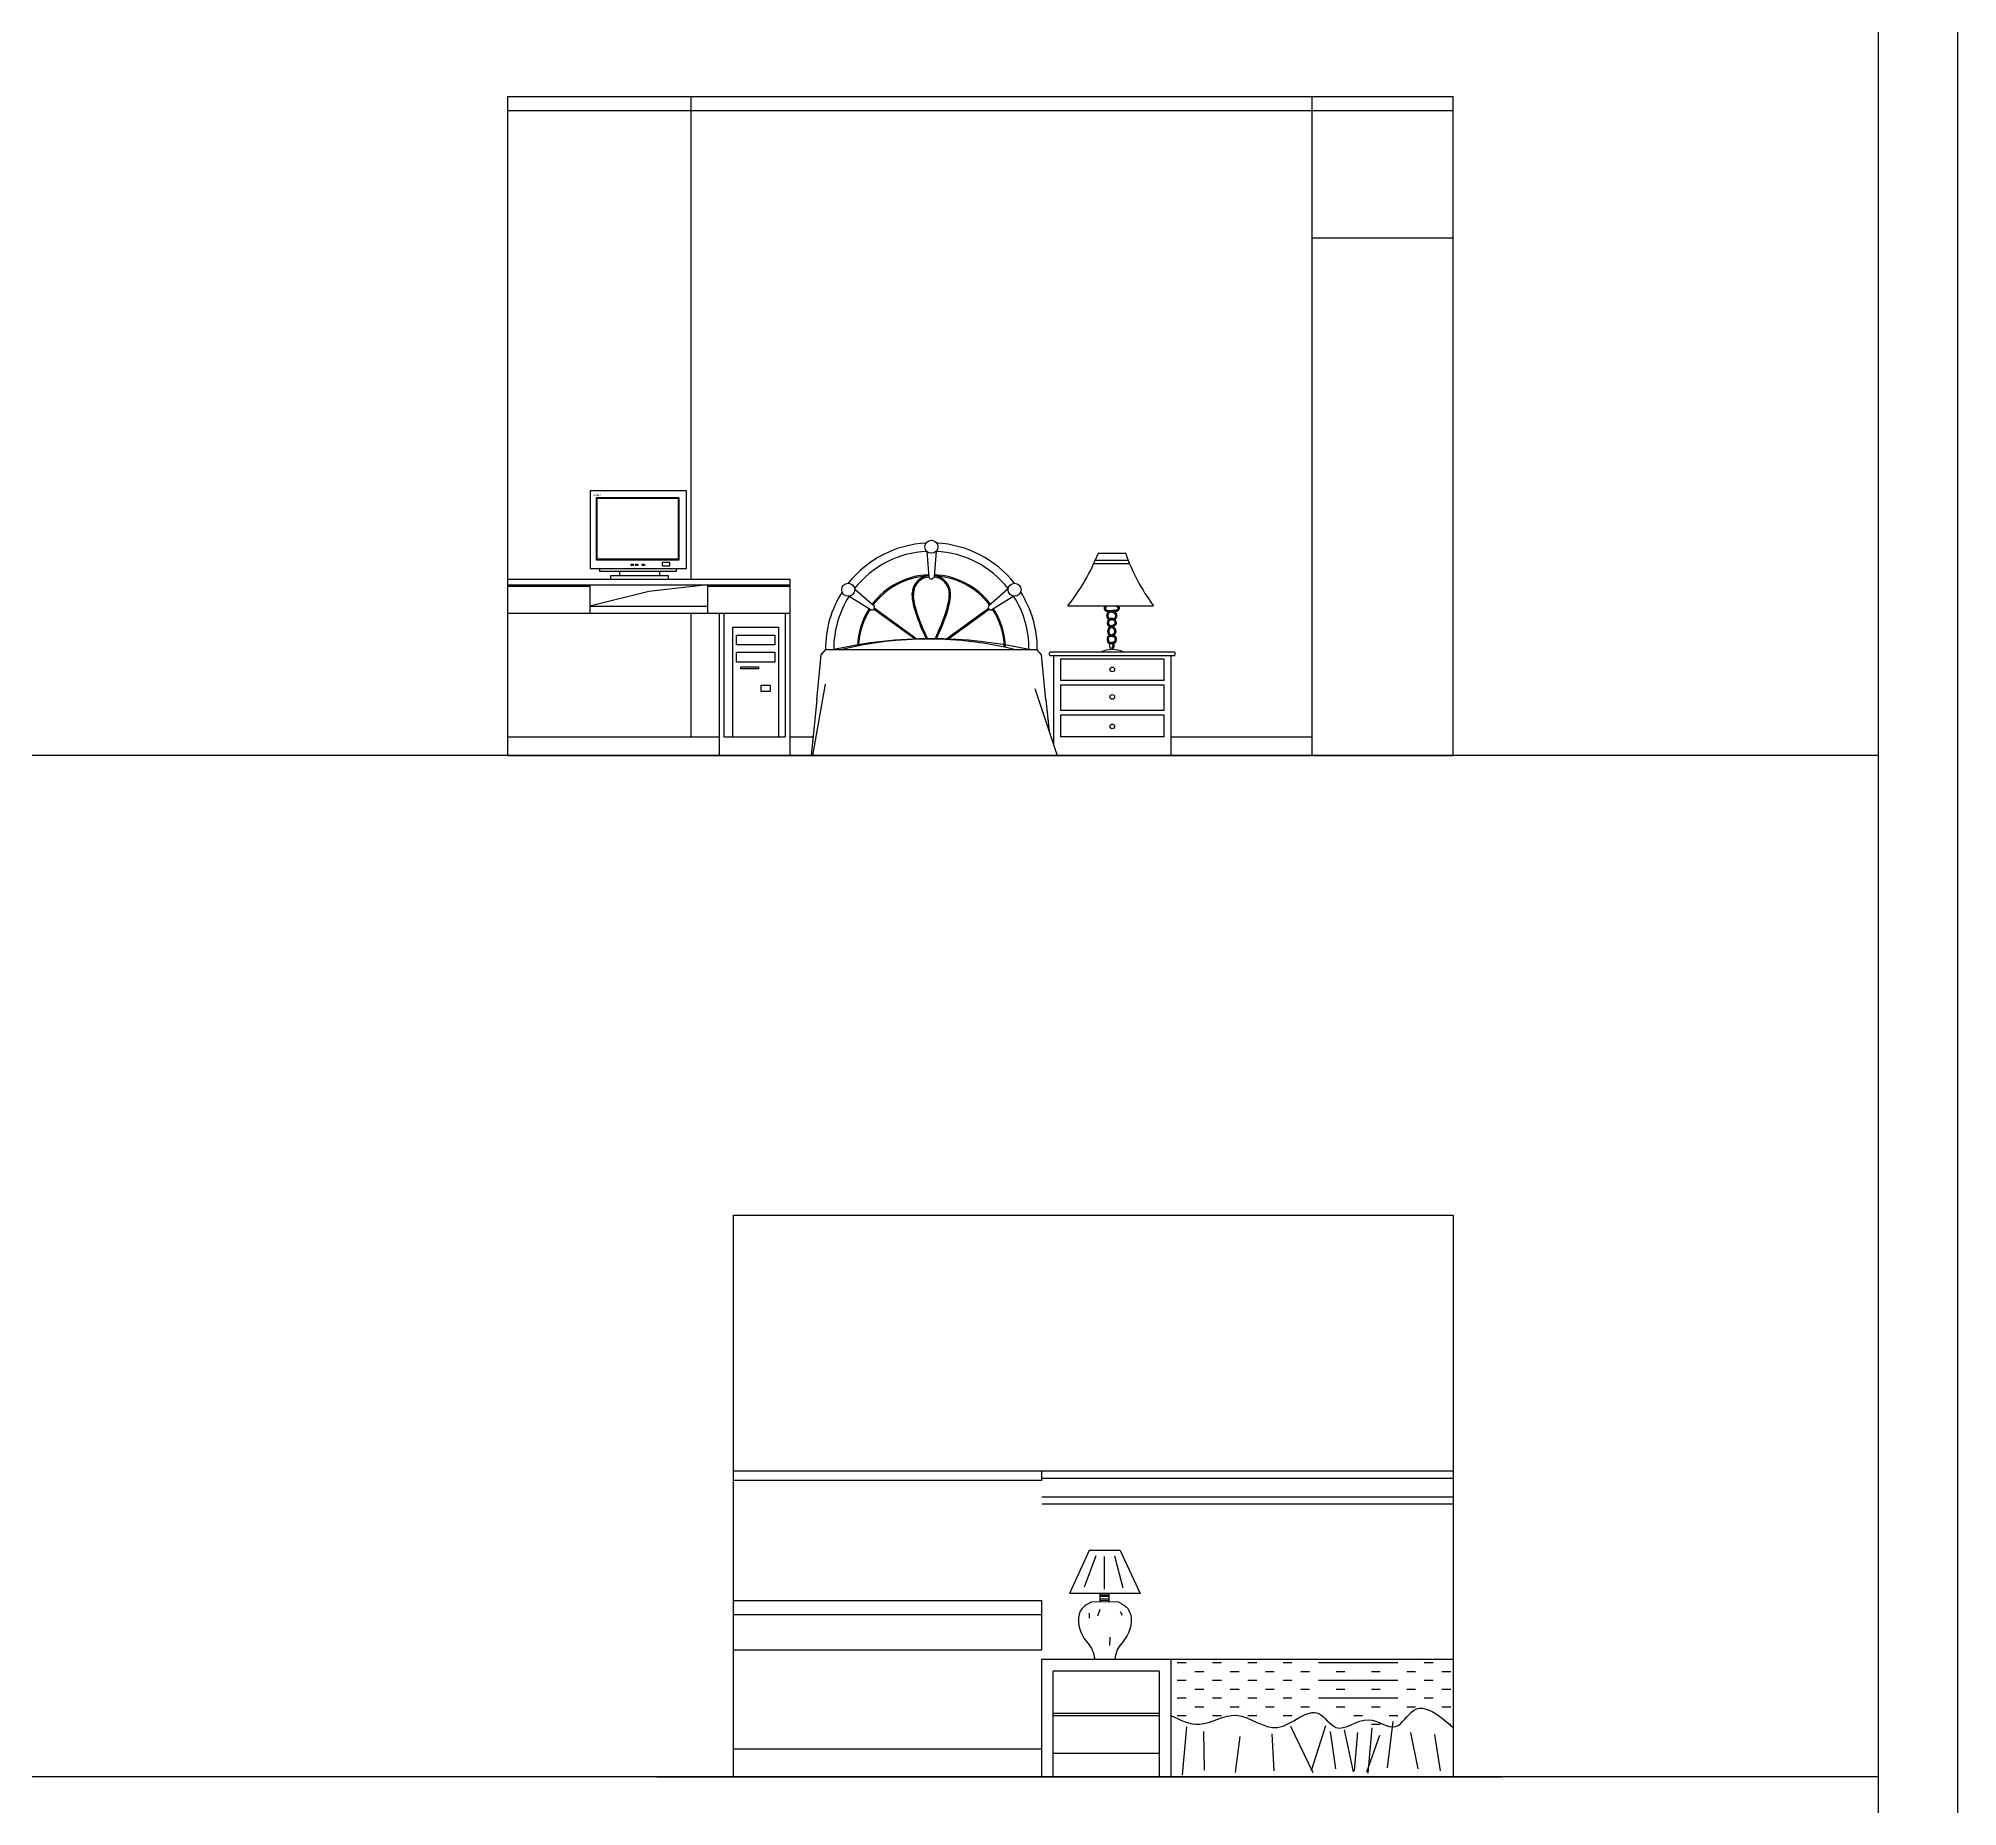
# Model space of a CAD drawing. Header units: inches. Extents: x 8.9 to 51.4, y 11.8 to 36.6.
# Drawn here: x 43.26 to 51.42, y 16.94 to 24.45 of the extents above; entities that cross this region are included whole.
import ezdxf

# ---------------------------------------------------------------- set-up
doc = ezdxf.new("R2010")
doc.units = ezdxf.units.IN
doc.header["$MEASUREMENT"] = 0
for name, color, linetype in [('02', 2, 'Continuous'), ('1', 1, 'Continuous'), ('4', 4, 'Continuous'), ('kadrbm', 4, 'Continuous')]:
    doc.layers.add(name, color=color, linetype=linetype)
doc.styles.get("Standard").update_dxf_attribs({"font": 'arial.ttf'})

# ---------------------------------------------------------------- blocks, each defined once
blk = doc.blocks.new('kadrbm')
at = {"layer": 'kadrbm', "color": 4}
blk.add_lwpolyline([(0, 0), (0, 24.7972), (21, 24.7972), (21, 0), (0, 0)], close=True, dxfattribs=at)
blk.add_lwpolyline([(20.6631, 0.3257), (20.6631, 24.4603), (0.3369, 24.4603), (0.3369, 0.3257), (20.6631, 0.3257)], dxfattribs=at)

msp = doc.modelspace()

# ---------------------------------------------------------------- linework, layer by layer
at = {"layer": '02'}
for p, q in [((49.2744, 24.2061), (45.2544, 24.2061)), ((45.2544, 24.2061), (45.2544, 21.4061)), ((49.2744, 21.4061), (49.2744, 24.2061)), ((47.8988, 22.2212), (47.7461, 22.2212)), ((47.8934, 22.2348), (47.7522, 22.2348)), ((47.8822, 22.2655), (47.7648, 22.2655)), ((47.6364, 22.043), (48, 22.043)), ((47.8255, 22.0155), (47.8088, 22.0155)), ((47.8387, 22.0155), (47.8368, 22.0155)), ((45.2544, 21.4061), (49.2744, 21.4061)), ((47.7558, 18.0054), (47.7061, 17.8719)), ((47.7912, 18.002), (47.7912, 17.8627)), ((47.8341, 18.0054), (47.8695, 17.8686)), ((47.8122, 17.8384), (47.7738, 17.8384)), ((47.8122, 17.832), (47.7738, 17.832)), ((47.8122, 17.8215), (47.7738, 17.8214)), ((47.8122, 17.8151), (47.7738, 17.815)), ((47.7272, 17.7617), (47.7272, 17.7398)), ((47.7718, 17.7769), (47.7617, 17.7483)), ((47.8585, 17.7684), (47.8669, 17.7525)), ((47.8147, 17.6589), (47.8139, 17.6244)), ((48.1013, 17.5513), (48.1388, 17.5513)), ((48.1763, 17.5513), (48.1763, 17.5513)), ((48.2138, 17.5513), (48.2138, 17.5513)), ((48.2513, 17.5513), (48.2888, 17.5513)), ((48.3263, 17.5513), (48.3263, 17.5513)), ((48.3638, 17.5513), (48.3638, 17.5513)), ((48.4013, 17.5513), (48.4388, 17.5513)), ((48.4763, 17.5513), (48.4763, 17.5513)), ((48.5138, 17.5513), (48.5138, 17.5513)), ((48.5513, 17.5513), (48.5888, 17.5513)), ((48.6263, 17.5513), (48.6263, 17.5513)), ((48.6638, 17.5513), (48.6638, 17.5513)), ((48.7013, 17.5513), (49.0388, 17.5513)), ((48.7763, 17.5513), (48.7763, 17.5513)), ((48.8138, 17.5513), (48.8138, 17.5513)), ((48.9263, 17.5513), (48.9263, 17.5513)), ((48.9638, 17.5513), (48.9638, 17.5513)), ((49.0763, 17.5513), (49.0763, 17.5513)), ((49.1138, 17.5513), (49.1138, 17.5513)), ((49.1513, 17.5513), (49.1888, 17.5513)), ((49.2263, 17.5513), (49.2263, 17.5513)), ((49.2638, 17.5513), (49.2638, 17.5513)), ((47.5744, 17.0653), (47.5744, 17.5153)), ((48.0244, 17.5153), (47.5744, 17.5153)), ((48.0244, 17.5153), (48.0244, 17.0653)), ((48.1013, 17.5138), (48.1013, 17.5138)), ((48.1013, 17.4763), (48.1388, 17.4763)), ((48.1388, 17.5138), (48.1388, 17.5138)), ((48.1763, 17.5138), (48.2138, 17.5138)), ((48.1763, 17.4763), (48.1763, 17.4763)), ((48.2138, 17.4763), (48.2138, 17.4763)), ((48.2513, 17.5138), (48.2513, 17.5138)), ((48.2513, 17.4763), (48.2888, 17.4763)), ((48.2888, 17.5138), (48.2888, 17.5138)), ((48.3263, 17.5138), (48.3638, 17.5138)), ((48.3263, 17.4763), (48.3263, 17.4763)), ((48.3638, 17.4763), (48.3638, 17.4763)), ((48.4013, 17.5138), (48.4013, 17.5138)), ((48.4013, 17.4763), (48.4388, 17.4763)), ((48.4388, 17.5138), (48.4388, 17.5138)), ((48.4763, 17.5138), (48.5138, 17.5138)), ((48.4763, 17.4763), (48.4763, 17.4763)), ((48.5138, 17.4763), (48.5138, 17.4763)), ((48.5513, 17.5138), (48.5513, 17.5138)), ((48.5513, 17.4763), (48.5888, 17.4763)), ((48.5888, 17.5138), (48.5888, 17.5138)), ((48.6263, 17.5138), (48.6638, 17.5138)), ((48.6263, 17.4763), (48.6263, 17.4763)), ((48.6638, 17.4763), (48.6638, 17.4763)), ((48.7013, 17.5138), (48.7013, 17.5138)), ((48.7013, 17.4763), (49.0388, 17.4763)), ((48.7388, 17.5138), (48.7388, 17.5138)), ((48.7763, 17.5138), (48.8138, 17.5138)), ((48.7763, 17.4763), (48.7763, 17.4763)), ((48.8138, 17.4763), (48.8138, 17.4763)), ((48.8513, 17.5138), (48.8513, 17.5138)), ((48.8888, 17.5138), (48.8888, 17.5138)), ((48.9263, 17.5138), (48.9638, 17.5138)), ((48.9263, 17.4763), (48.9263, 17.4763)), ((48.9638, 17.4763), (48.9638, 17.4763)), ((49.0013, 17.5138), (49.0013, 17.5138)), ((49.0388, 17.5138), (49.0388, 17.5138)), ((49.0763, 17.5138), (49.1138, 17.5138)), ((49.0763, 17.4763), (49.0763, 17.4763)), ((49.1138, 17.4763), (49.1138, 17.4763)), ((49.1513, 17.5138), (49.1513, 17.5138)), ((49.1513, 17.4763), (49.1888, 17.4763)), ((49.1888, 17.5138), (49.1888, 17.5138)), ((49.2263, 17.5138), (49.2638, 17.5138)), ((49.2263, 17.4763), (49.2263, 17.4763)), ((49.2638, 17.4763), (49.2638, 17.4763)), ((48.1013, 17.4388), (48.1013, 17.4388)), ((48.1013, 17.4013), (48.1388, 17.4013)), ((48.1388, 17.4388), (48.1388, 17.4388)), ((48.1763, 17.4388), (48.2138, 17.4388)), ((48.1763, 17.4013), (48.1763, 17.4013)), ((48.2138, 17.4013), (48.2138, 17.4013)), ((48.2513, 17.4388), (48.2513, 17.4388)), ((48.2513, 17.4013), (48.2888, 17.4013)), ((48.2888, 17.4388), (48.2888, 17.4388)), ((48.3263, 17.4388), (48.3638, 17.4388)), ((48.3263, 17.4013), (48.3263, 17.4013)), ((48.3638, 17.4013), (48.3638, 17.4013)), ((48.4013, 17.4388), (48.4013, 17.4388)), ((48.4013, 17.4013), (48.4388, 17.4013)), ((48.4388, 17.4388), (48.4388, 17.4388)), ((48.4763, 17.4388), (48.5138, 17.4388)), ((48.4763, 17.4013), (48.4763, 17.4013)), ((48.5138, 17.4013), (48.5138, 17.4013)), ((48.5513, 17.4388), (48.5513, 17.4388)), ((48.5513, 17.4013), (48.5888, 17.4013)), ((48.5888, 17.4388), (48.5888, 17.4388)), ((48.6263, 17.4388), (48.6638, 17.4388)), ((48.6263, 17.4013), (48.6263, 17.4013)), ((48.6638, 17.4013), (48.6638, 17.4013)), ((48.7013, 17.4388), (48.7013, 17.4388)), ((48.7013, 17.4013), (49.0388, 17.4013)), ((48.7388, 17.4388), (48.7388, 17.4388)), ((48.7763, 17.4388), (48.8138, 17.4388)), ((48.7763, 17.4013), (48.7763, 17.4013)), ((48.8138, 17.4013), (48.8138, 17.4013)), ((48.8513, 17.4388), (48.8513, 17.4388)), ((48.8888, 17.4388), (48.8888, 17.4388)), ((48.9263, 17.4388), (48.9638, 17.4388)), ((48.9263, 17.4013), (48.9263, 17.4013)), ((48.9638, 17.4013), (48.9638, 17.4013)), ((49.0013, 17.4388), (49.0013, 17.4388)), ((49.0388, 17.4388), (49.0388, 17.4388)), ((49.0763, 17.4388), (49.1138, 17.4388)), ((49.0763, 17.4013), (49.0763, 17.4013)), ((49.1138, 17.4013), (49.1138, 17.4013)), ((49.1513, 17.4388), (49.1513, 17.4388)), ((49.1513, 17.4013), (49.1888, 17.4013)), ((49.1888, 17.4388), (49.1888, 17.4388)), ((49.2263, 17.4388), (49.2638, 17.4388)), ((49.2263, 17.4013), (49.2263, 17.4013)), ((49.2638, 17.4013), (49.2638, 17.4013)), ((48.0244, 17.3353), (47.5744, 17.3353)), ((48.0244, 17.3253), (47.5744, 17.3253)), ((48.1013, 17.3638), (48.1013, 17.3638)), ((48.1013, 17.3263), (48.1388, 17.3263)), ((48.1388, 17.3638), (48.1388, 17.3638)), ((48.1763, 17.3638), (48.2138, 17.3638)), ((48.1763, 17.3263), (48.1763, 17.3263)), ((48.2138, 17.3263), (48.2138, 17.3263)), ((48.2513, 17.3638), (48.2513, 17.3638)), ((48.2513, 17.3263), (48.2888, 17.3263)), ((48.2888, 17.3638), (48.2888, 17.3638)), ((48.3263, 17.3638), (48.3638, 17.3638)), ((48.3263, 17.3263), (48.3263, 17.3263)), ((48.3638, 17.3263), (48.3638, 17.3263)), ((48.4013, 17.3638), (48.4013, 17.3638)), ((48.4013, 17.3263), (48.4388, 17.3263)), ((48.4388, 17.3638), (48.4388, 17.3638)), ((48.4763, 17.3638), (48.5138, 17.3638)), ((48.4763, 17.3263), (48.4763, 17.3263)), ((48.5138, 17.3263), (48.5138, 17.3263)), ((48.5513, 17.3638), (48.5513, 17.3638)), ((48.5513, 17.3263), (48.5888, 17.3263)), ((48.5888, 17.3638), (48.5888, 17.3638)), ((48.6263, 17.3638), (48.6638, 17.3638)), ((48.6263, 17.3263), (48.6263, 17.3263)), ((48.6638, 17.3263), (48.6638, 17.3263)), ((48.7013, 17.3638), (48.7013, 17.3638)), ((48.7388, 17.3638), (48.7388, 17.3638)), ((48.7763, 17.3638), (48.8138, 17.3638)), ((48.7763, 17.3263), (48.7763, 17.3263)), ((48.8138, 17.3263), (48.8138, 17.3263)), ((48.8513, 17.3638), (48.8513, 17.3638)), ((48.8513, 17.3263), (48.8888, 17.3263)), ((48.8888, 17.3638), (48.8888, 17.3638)), ((48.9263, 17.3638), (48.9638, 17.3638)), ((48.9263, 17.3263), (48.9263, 17.3263)), ((48.9638, 17.3263), (48.9638, 17.3263)), ((49.0175, 17.3006), (48.9932, 17.1038)), ((49.0013, 17.3638), (49.0013, 17.3638)), ((49.0013, 17.3263), (49.0388, 17.3263)), ((49.0388, 17.3638), (49.0388, 17.3638)), ((49.0763, 17.3638), (49.1138, 17.3638)), ((49.1513, 17.3638), (49.1513, 17.3638)), ((49.1888, 17.3638), (49.1888, 17.3638)), ((49.2263, 17.3638), (49.2638, 17.3638)), ((49.2263, 17.3263), (49.2263, 17.3263)), ((49.2638, 17.3263), (49.2638, 17.3263)), ((48.1401, 17.2783), (48.1218, 17.0734)), ((48.2132, 17.258), (48.2152, 17.0937)), ((48.3675, 17.2377), (48.3472, 17.0835)), ((48.5035, 17.2479), (48.5116, 17.0917)), ((48.5827, 17.2803), (48.6781, 17.0835)), ((48.7309, 17.2824), (48.6699, 17.0917)), ((48.7516, 17.258), (48.7739, 17.0998)), ((48.81, 17.2661), (48.8486, 17.0876)), ((48.8673, 17.254), (48.8531, 17.0917)), ((48.9602, 17.2418), (48.9054, 17.0856)), ((48.9277, 17.2737), (48.9114, 17.081)), ((48.9263, 17.2888), (48.9638, 17.2888)), ((49.0926, 17.254), (49.1231, 17.0998)), ((49.1941, 17.2458), (49.2185, 17.0917)), ((49.2562, 17.2888), (49.2638, 17.2888)), ((45.8899, 17.0653), (49.4806, 17.0653))]:
    msp.add_line(p, q, dxfattribs=at)
for points in [[(45.983, 22.2372), (45.6333, 22.2372), (45.6333, 22.503), (45.983, 22.503)], [(45.98, 22.2402), (45.6363, 22.2402), (45.6363, 22.5), (45.98, 22.5)]]:
    msp.add_lwpolyline(points, close=True, dxfattribs=at)
for centre, radius, start, end in [((46.9873, 22.5672), 0.8339, 321.05692, 338.79419), ((48.6391, 22.5239), 0.7998, 198.84715, 216.95928), ((47.8248, 21.7397), 0.1167, 65.70729, 114.29271)]:
    msp.add_arc(centre, radius, start, end, dxfattribs=at)
for points, knots in [([(47.7967, 22.043), (47.794, 22.041), (47.7895, 22.0351), (47.7932, 22.0162), (47.818, 22.0196), (47.8442, 22.0092), (47.8342, 21.9841), (47.821, 21.9914), (47.8095, 21.9858), (47.8031, 21.9748), (47.8032, 21.9586), (47.818, 21.9542), (47.8313, 21.9475), (47.8383, 21.9314), (47.8287, 21.9193), (47.8227, 21.9181), (47.8224, 21.918)], [114.621033, 114.621033, 114.621033, 114.621033, 124.12004, 135.44211, 162.810921, 185.967208, 203.984139, 211.098678, 225.556746, 236.765717, 249.050556, 267.657282, 275.909022, 294.238731, 311.372704, 312.363402, 312.363402, 312.363402, 312.363402]), ([(47.8057, 22.0416), (47.8056, 22.0416), (47.8056, 22.0416), (47.8049, 22.0414), (47.8043, 22.0412), (47.8033, 22.0409), (47.803, 22.0408), (47.8024, 22.0406), (47.8021, 22.0404), (47.8012, 22.04), (47.8007, 22.0397), (47.7993, 22.0387), (47.7985, 22.0381), (47.7973, 22.0367), (47.7968, 22.0359), (47.7963, 22.0349), (47.7962, 22.0346), (47.796, 22.034), (47.796, 22.0338), (47.7959, 22.0333), (47.7958, 22.033), (47.7957, 22.0322), (47.7958, 22.0316), (47.7959, 22.0304), (47.796, 22.0298), (47.7963, 22.0287), (47.7965, 22.0282), (47.7968, 22.0274), (47.7969, 22.0271), (47.7972, 22.0267), (47.7974, 22.0264), (47.7977, 22.026), (47.7979, 22.0259), (47.7984, 22.0254), (47.7988, 22.0251), (47.7997, 22.0246), (47.8002, 22.0243), (47.8015, 22.0239), (47.8022, 22.0237), (47.8037, 22.0234), (47.8045, 22.0232), (47.807, 22.0229), (47.8088, 22.0228), (47.8126, 22.0225), (47.8146, 22.0223), (47.8178, 22.022), (47.8188, 22.0219), (47.8222, 22.0214), (47.8244, 22.021), (47.8288, 22.0197), (47.8309, 22.019), (47.8344, 22.0172), (47.8357, 22.0164), (47.8382, 22.0144), (47.8394, 22.0132), (47.8412, 22.0108), (47.8418, 22.0096), (47.8428, 22.0073), (47.8431, 22.0063), (47.8434, 22.0045), (47.8435, 22.0038), (47.8436, 22.0024), (47.8436, 22.0017), (47.8436, 21.9995), (47.8434, 21.9979), (47.8427, 21.9948), (47.8422, 21.9933), (47.8411, 21.9907), (47.8405, 21.9895), (47.8392, 21.9875), (47.8385, 21.9867), (47.837, 21.9852), (47.8363, 21.9847), (47.8346, 21.9836), (47.8337, 21.9832), (47.8323, 21.9828), (47.8318, 21.9827), (47.8311, 21.9826), (47.8308, 21.9826), (47.8302, 21.9826), (47.83, 21.9826), (47.8292, 21.9826), (47.8287, 21.9826), (47.8273, 21.9829), (47.8266, 21.9831), (47.8252, 21.9835), (47.8246, 21.9837), (47.8236, 21.984), (47.8231, 21.9842), (47.8226, 21.9843), (47.8225, 21.9843), (47.8222, 21.9844), (47.8221, 21.9844), (47.8217, 21.9844), (47.8215, 21.9844), (47.8209, 21.9844), (47.8205, 21.9844), (47.8193, 21.9842), (47.8185, 21.984), (47.8169, 21.9833), (47.8161, 21.9829), (47.8146, 21.9818), (47.8139, 21.9812), (47.8125, 21.9799), (47.8119, 21.9793), (47.8106, 21.9774), (47.81, 21.9763), (47.8093, 21.9743), (47.8091, 21.9736), (47.8087, 21.9721), (47.8086, 21.9714), (47.8084, 21.9697), (47.8084, 21.9687), (47.8086, 21.967), (47.8088, 21.9662), (47.8091, 21.9653), (47.8092, 21.9651), (47.8094, 21.9647), (47.8094, 21.9646), (47.8096, 21.9644), (47.8097, 21.9642), (47.81, 21.9638), (47.8102, 21.9636), (47.8109, 21.9629), (47.8115, 21.9625), (47.8128, 21.9616), (47.8136, 21.9611), (47.8152, 21.9603), (47.8162, 21.9599), (47.8184, 21.9589), (47.8198, 21.9584), (47.8227, 21.9572), (47.8241, 21.9566), (47.827, 21.9552), (47.8284, 21.9544), (47.8304, 21.9529), (47.8309, 21.9525), (47.8319, 21.9517), (47.8324, 21.9512), (47.8337, 21.9498), (47.8346, 21.9487), (47.8366, 21.9458), (47.8376, 21.9437), (47.8391, 21.9394), (47.8396, 21.9371), (47.8397, 21.9336), (47.8396, 21.9324), (47.8394, 21.9305), (47.8393, 21.9298), (47.839, 21.9285), (47.8388, 21.9278), (47.8381, 21.9258), (47.8375, 21.9245), (47.8359, 21.9216), (47.8348, 21.9201), (47.833, 21.9182), (47.8326, 21.9178), (47.8321, 21.9174)], [106.203848, 106.203848, 106.203848, 106.203848, 106.309256, 106.309256, 108.837155, 108.837155, 110.114808, 110.114808, 111.39246, 111.39246, 113.947764, 113.947764, 117.924196, 117.924196, 121.900628, 121.900628, 123.560073, 123.560073, 124.805541, 124.805541, 126.051008, 126.051008, 128.541944, 128.541944, 131.032879, 131.032879, 133.545529, 133.545529, 135.024013, 135.024013, 136.681273, 136.681273, 138.338533, 138.338533, 141.222082, 141.222082, 144.105631, 144.105631, 146.989181, 146.989181, 149.87273, 149.87273, 154.962378, 154.962378, 160.052026, 160.052026, 162.656157, 162.656157, 167.864421, 167.864421, 173.072684, 173.072684, 176.663539, 176.663539, 180.254394, 180.254394, 183.17065, 183.17065, 185.370032, 185.370032, 186.75678, 186.75678, 188.143528, 188.143528, 191.28169, 191.28169, 194.419851, 194.419851, 197.058611, 197.058611, 199.221261, 199.221261, 200.991937, 200.991937, 202.762613, 202.762613, 203.540829, 203.540829, 204.003289, 204.003289, 204.46575, 204.46575, 205.390671, 205.390671, 207.119714, 207.119714, 208.848757, 208.848757, 210.5778, 210.5778, 211.090501, 211.090501, 212.115902, 212.115902, 213.141304, 213.141304, 215.192108, 215.192108, 218.693253, 218.693253, 222.194399, 222.194399, 225.695545, 225.695545, 229.19669, 229.19669, 234.560184, 234.560184, 237.335007, 237.335007, 240.109831, 240.109831, 243.733724, 243.733724, 247.357617, 247.357617, 248.719926, 248.719926, 249.671664, 249.671664, 250.623402, 250.623402, 252.526878, 252.526878, 255.664742, 255.664742, 258.802606, 258.802606, 261.94047, 261.94047, 266.130687, 266.130687, 270.320903, 270.320903, 274.511119, 274.511119, 276.064104, 276.064104, 277.617089, 277.617089, 280.723059, 280.723059, 285.922804, 285.922804, 291.122548, 291.122548, 293.669866, 293.669866, 295.183731, 295.183731, 296.697597, 296.697597, 299.725328, 299.725328, 303.929283, 303.929283, 305.254655, 305.254655, 305.254655, 305.254655]), ([(47.8417, 22.0409), (47.8418, 22.0408), (47.8419, 22.0408), (47.8424, 22.0406), (47.8427, 22.0404), (47.8435, 22.04), (47.8441, 22.0397), (47.8455, 22.0387), (47.8462, 22.0381), (47.8475, 22.0367), (47.848, 22.0359), (47.8485, 22.0349), (47.8486, 22.0346), (47.8488, 22.034), (47.8488, 22.0338), (47.8489, 22.0333), (47.849, 22.033), (47.849, 22.0322), (47.849, 22.0316), (47.8489, 22.0304), (47.8488, 22.0298), (47.8485, 22.0287), (47.8483, 22.0282), (47.848, 22.0274), (47.8478, 22.0271), (47.8475, 22.0267), (47.8474, 22.0264), (47.8471, 22.026), (47.8469, 22.0259), (47.8463, 22.0254), (47.846, 22.0251), (47.8451, 22.0246), (47.8445, 22.0243), (47.8433, 22.0239), (47.8426, 22.0237), (47.8411, 22.0234), (47.8403, 22.0232), (47.8378, 22.0229), (47.836, 22.0228), (47.8322, 22.0225), (47.8302, 22.0223), (47.827, 22.022), (47.8259, 22.0219), (47.824, 22.0216), (47.8232, 22.0215), (47.8224, 22.0213)], [109.595734, 109.595734, 109.595734, 109.595734, 110.114808, 110.114808, 111.39246, 111.39246, 113.947765, 113.947765, 117.924196, 117.924196, 121.900628, 121.900628, 123.560075, 123.560075, 124.805542, 124.805542, 126.05101, 126.05101, 128.541946, 128.541946, 131.032881, 131.032881, 133.545527, 133.545527, 135.024012, 135.024012, 136.681272, 136.681272, 138.338532, 138.338532, 141.222081, 141.222081, 144.10563, 144.10563, 146.989179, 146.989179, 149.872728, 149.872728, 154.962376, 154.962376, 160.052023, 160.052023, 162.656156, 162.656156, 164.564552, 164.564552, 164.564552, 164.564552]), ([(47.8481, 22.043), (47.8507, 22.041), (47.8553, 22.0351), (47.8521, 22.019), (47.8413, 22.0181), (47.8336, 22.0176)], [120.742501, 120.742501, 120.742501, 120.742501, 130.241288, 141.563358, 161.821253, 161.821253, 161.821253, 161.821253]), ([(47.8087, 22.016), (47.8084, 22.0158), (47.8081, 22.0156), (47.8066, 22.0144), (47.8054, 22.0132), (47.8036, 22.0108), (47.8029, 22.0096), (47.802, 22.0073), (47.8017, 22.0063), (47.8014, 22.0045), (47.8013, 22.0038), (47.8012, 22.0024), (47.8011, 22.0017), (47.8012, 21.9995), (47.8014, 21.9979), (47.8021, 21.9948), (47.8025, 21.9933), (47.8037, 21.9907), (47.8043, 21.9895), (47.8056, 21.9875), (47.8063, 21.9867), (47.8078, 21.9852), (47.8085, 21.9847), (47.8101, 21.9836), (47.8111, 21.9832), (47.8125, 21.9828), (47.813, 21.9827), (47.8137, 21.9826), (47.814, 21.9826), (47.8145, 21.9826), (47.8148, 21.9826), (47.8156, 21.9826), (47.8161, 21.9826), (47.8174, 21.9829), (47.8182, 21.9831), (47.8195, 21.9835), (47.8201, 21.9837), (47.8212, 21.984), (47.8217, 21.9842), (47.8221, 21.9843), (47.8222, 21.9843), (47.8225, 21.9844), (47.8227, 21.9844), (47.8231, 21.9844), (47.8233, 21.9844), (47.8239, 21.9844), (47.8243, 21.9844), (47.8255, 21.9842), (47.8263, 21.984), (47.8278, 21.9833), (47.8286, 21.9829), (47.8302, 21.9818), (47.8309, 21.9812), (47.8322, 21.9799), (47.8328, 21.9793), (47.8341, 21.9774), (47.8348, 21.9763), (47.8355, 21.9743), (47.8357, 21.9736), (47.8361, 21.9721), (47.8362, 21.9714), (47.8364, 21.9697), (47.8364, 21.9687), (47.8362, 21.967), (47.836, 21.9662), (47.8357, 21.9653), (47.8356, 21.9651), (47.8354, 21.9647), (47.8353, 21.9646), (47.8352, 21.9644), (47.8351, 21.9642), (47.8348, 21.9638), (47.8346, 21.9636), (47.8339, 21.9629), (47.8333, 21.9625), (47.832, 21.9616), (47.8312, 21.9611), (47.8295, 21.9603), (47.8286, 21.9599), (47.8263, 21.9589), (47.825, 21.9584), (47.8232, 21.9577), (47.8228, 21.9575), (47.8224, 21.9573)], [175.822221, 175.822221, 175.822221, 175.822221, 176.66354, 176.66354, 180.254395, 180.254395, 183.17065, 183.17065, 185.37003, 185.37003, 186.756777, 186.756777, 188.143524, 188.143524, 191.281685, 191.281685, 194.419846, 194.419846, 197.058607, 197.058607, 199.221257, 199.221257, 200.991934, 200.991934, 202.762611, 202.762611, 203.540826, 203.540826, 204.003283, 204.003283, 204.46574, 204.46574, 205.390653, 205.390653, 207.119692, 207.119692, 208.84873, 208.84873, 210.577769, 210.577769, 211.090488, 211.090488, 212.115926, 212.115926, 213.141364, 213.141364, 215.192241, 215.192241, 218.693412, 218.693412, 222.194582, 222.194582, 225.695753, 225.695753, 229.196924, 229.196924, 234.560419, 234.560419, 237.335343, 237.335343, 240.110267, 240.110267, 243.734087, 243.734087, 247.357908, 247.357908, 248.720479, 248.720479, 249.672178, 249.672178, 250.623878, 250.623878, 252.527277, 252.527277, 255.665235, 255.665235, 258.803192, 258.803192, 261.94115, 261.94115, 266.13093, 266.13093, 267.262592, 267.262592, 267.262592, 267.262592]), ([(47.8165, 21.9544), (47.8159, 21.954), (47.8154, 21.9537), (47.8144, 21.9529), (47.8139, 21.9525), (47.8129, 21.9517), (47.8124, 21.9512), (47.811, 21.9498), (47.8102, 21.9487), (47.8082, 21.9458), (47.8071, 21.9437), (47.8057, 21.9394), (47.8052, 21.9371), (47.8051, 21.9336), (47.8051, 21.9324), (47.8054, 21.9305), (47.8055, 21.9299), (47.8058, 21.9285), (47.806, 21.9278), (47.8067, 21.9258), (47.8072, 21.9245), (47.8089, 21.9216), (47.81, 21.9201), (47.8127, 21.9173), (47.8142, 21.916), (47.8165, 21.9147), (47.8172, 21.9144), (47.8185, 21.9138), (47.8193, 21.9136), (47.8204, 21.9133), (47.8207, 21.9132), (47.8214, 21.9131), (47.8218, 21.913), (47.8228, 21.9129), (47.8234, 21.9129), (47.8251, 21.9128), (47.8261, 21.9128), (47.8279, 21.9128), (47.8287, 21.9128), (47.8301, 21.9127), (47.8306, 21.9126), (47.8313, 21.9125), (47.8315, 21.9124), (47.8317, 21.9123), (47.8318, 21.9123), (47.832, 21.9122), (47.8321, 21.9121), (47.8325, 21.9119), (47.8327, 21.9117), (47.8335, 21.9111), (47.834, 21.9105), (47.8349, 21.9092), (47.8353, 21.9084), (47.836, 21.907), (47.8362, 21.9062), (47.8366, 21.9046), (47.8367, 21.9038), (47.8368, 21.902), (47.8368, 21.9011), (47.8367, 21.8996), (47.8366, 21.899), (47.8365, 21.8978), (47.8364, 21.8972), (47.8362, 21.8959), (47.8361, 21.8953), (47.8357, 21.8937), (47.8355, 21.8927), (47.8349, 21.891), (47.8346, 21.8903), (47.834, 21.8894), (47.8338, 21.8891), (47.8334, 21.8888), (47.8333, 21.8886), (47.8331, 21.8885), (47.8331, 21.8885), (47.8329, 21.8884), (47.8328, 21.8883), (47.8325, 21.8882), (47.8322, 21.888), (47.8314, 21.8878), (47.8309, 21.8877), (47.8298, 21.8875), (47.8292, 21.8875), (47.8278, 21.8873), (47.8271, 21.8872), (47.8255, 21.8871), (47.8247, 21.887), (47.8234, 21.8868), (47.8229, 21.8867), (47.8224, 21.8866)], [273.018356, 273.018356, 273.018356, 273.018356, 274.510489, 274.510489, 276.063181, 276.063181, 277.615873, 277.615873, 280.721257, 280.721257, 285.921053, 285.921053, 291.120849, 291.120849, 293.667498, 293.667498, 295.181592, 295.181592, 296.695687, 296.695687, 299.723875, 299.723875, 303.927971, 303.927971, 308.132068, 308.132068, 309.640977, 309.640977, 311.237915, 311.237915, 311.987526, 311.987526, 312.737138, 312.737138, 314.236361, 314.236361, 316.851827, 316.851827, 319.467293, 319.467293, 322.082759, 322.082759, 323.287723, 323.287723, 324.154038, 324.154038, 325.020352, 325.020352, 326.752981, 326.752981, 330.113971, 330.113971, 333.474961, 333.474961, 336.835951, 336.835951, 340.19694, 340.19694, 343.55793, 343.55793, 345.364232, 345.364232, 347.337463, 347.337463, 349.310694, 349.310694, 352.608363, 352.608363, 355.906032, 355.906032, 358.103707, 358.103707, 359.463684, 359.463684, 360.29394, 360.29394, 361.124196, 361.124196, 363.114013, 363.114013, 365.103831, 365.103831, 367.093648, 367.093648, 369.083465, 369.083465, 371.073282, 371.073282, 372.234378, 372.234378, 372.234378, 372.234378]), ([(47.8193, 22.0155), (47.8127, 22.0136), (47.8017, 22.0064), (47.8106, 21.9841), (47.8238, 21.9914), (47.8353, 21.9858), (47.8417, 21.9748), (47.8416, 21.9603), (47.833, 21.9563), (47.8283, 21.9544)], [174.175905, 174.175905, 174.175905, 174.175905, 192.088456, 210.105387, 217.219926, 231.677994, 242.886965, 255.171804, 269.338797, 269.338797, 269.338797, 269.338797]), ([(47.8224, 21.9519), (47.8204, 21.9509), (47.8132, 21.9469), (47.8065, 21.9314), (47.8191, 21.9155), (47.8335, 21.9194), (47.8419, 21.909), (47.8421, 21.8971), (47.8387, 21.8841), (47.832, 21.8828), (47.8298, 21.8825)], [275.432758, 275.432758, 275.432758, 275.432758, 282.03027, 300.359979, 317.493952, 329.894392, 339.235888, 352.440217, 366.330787, 372.56457, 372.56457, 372.56457, 372.56457]), ([(47.8127, 21.9174), (47.8121, 21.9173), (47.8087, 21.9162), (47.8029, 21.909), (47.8027, 21.8971), (47.8061, 21.884), (47.8165, 21.8821), (47.828, 21.8819), (47.8266, 21.8698), (47.824, 21.8639), (47.8224, 21.8618)], [322.011843, 322.011843, 322.011843, 322.011843, 323.773144, 333.11464, 346.318969, 360.209539, 366.781568, 377.338024, 387.713462, 395.592473, 395.592473, 395.592473, 395.592473]), ([(47.8224, 21.913), (47.8218, 21.9129), (47.8213, 21.9128), (47.8197, 21.9128), (47.8187, 21.9128), (47.8169, 21.9128), (47.8161, 21.9128), (47.8147, 21.9127), (47.8141, 21.9126), (47.8135, 21.9125), (47.8133, 21.9124), (47.8131, 21.9123), (47.813, 21.9123), (47.8128, 21.9122), (47.8127, 21.9121), (47.8123, 21.9119), (47.8121, 21.9118), (47.8114, 21.9111), (47.8108, 21.9106), (47.8099, 21.9093), (47.8095, 21.9085), (47.8088, 21.907), (47.8086, 21.9063), (47.8082, 21.9047), (47.8081, 21.9039), (47.808, 21.9022), (47.808, 21.9012), (47.8081, 21.8997), (47.8082, 21.8991), (47.8083, 21.8979), (47.8084, 21.8972), (47.8086, 21.8959), (47.8087, 21.8953), (47.809, 21.8936), (47.8093, 21.8927), (47.8099, 21.891), (47.8102, 21.8903), (47.8108, 21.8894), (47.811, 21.8891), (47.8113, 21.8888), (47.8115, 21.8887), (47.8116, 21.8885), (47.8117, 21.8885), (47.8118, 21.8884), (47.8119, 21.8883), (47.8122, 21.8882), (47.8125, 21.8881), (47.8133, 21.8878), (47.8138, 21.8877), (47.8148, 21.8875), (47.8155, 21.8875), (47.8168, 21.8873), (47.8175, 21.8873), (47.8191, 21.8871), (47.8199, 21.887), (47.8215, 21.8868), (47.8224, 21.8867), (47.8241, 21.8862), (47.8251, 21.8859), (47.8266, 21.8852), (47.8272, 21.8849), (47.8282, 21.8841), (47.8285, 21.8838), (47.8292, 21.8831), (47.8296, 21.8828), (47.8301, 21.882), (47.8303, 21.8816), (47.8309, 21.8805), (47.8312, 21.8797), (47.8316, 21.8783), (47.8317, 21.8776), (47.8319, 21.8761), (47.8319, 21.8755), (47.8318, 21.8734), (47.8317, 21.8721), (47.8313, 21.8701), (47.8311, 21.8694), (47.8308, 21.868), (47.8306, 21.8674), (47.8302, 21.8661), (47.83, 21.8655), (47.8292, 21.8636), (47.8287, 21.8624), (47.8275, 21.8603), (47.8268, 21.8593), (47.826, 21.8583)], [312.96731, 312.96731, 312.96731, 312.96731, 314.244048, 314.244048, 316.859404, 316.859404, 319.47476, 319.47476, 322.090115, 322.090115, 323.299435, 323.299435, 324.142567, 324.142567, 324.9857, 324.9857, 326.671964, 326.671964, 330.016991, 330.016991, 333.362018, 333.362018, 336.707046, 336.707046, 340.052073, 340.052073, 343.3971, 343.3971, 345.302768, 345.302768, 347.338494, 347.338494, 349.37422, 349.37422, 352.659805, 352.659805, 355.945391, 355.945391, 358.137644, 358.137644, 359.430974, 359.430974, 360.240761, 360.240761, 361.050549, 361.050549, 363.024365, 363.024365, 364.998182, 364.998182, 366.971998, 366.971998, 368.945815, 368.945815, 370.919631, 370.919631, 372.893448, 372.893448, 374.867264, 374.867264, 376.139596, 376.139596, 376.954778, 376.954778, 377.716982, 377.716982, 378.479186, 378.479186, 379.895926, 379.895926, 381.312665, 381.312665, 382.729404, 382.729404, 385.528548, 385.528548, 387.162428, 387.162428, 388.690273, 388.690273, 390.218117, 390.218117, 393.273806, 393.273806, 395.989199, 395.989199, 395.989199, 395.989199]), ([(47.815, 21.8825), (47.815, 21.8825), (47.815, 21.8825), (47.8148, 21.8822), (47.8146, 21.8818), (47.814, 21.8808), (47.8137, 21.8801), (47.8133, 21.8786), (47.8131, 21.8779), (47.8129, 21.8766), (47.8129, 21.8759), (47.8129, 21.8739), (47.813, 21.8726), (47.8134, 21.8704), (47.8136, 21.8694), (47.814, 21.868), (47.8142, 21.8675), (47.8145, 21.8664), (47.8147, 21.8659), (47.8153, 21.8643), (47.8157, 21.8633), (47.8169, 21.8609), (47.8178, 21.8595), (47.8193, 21.8576), (47.8199, 21.857), (47.8205, 21.8564)], [377.650713, 377.650713, 377.650713, 377.650713, 377.671372, 377.671372, 378.287433, 378.287433, 379.6663, 379.6663, 381.045166, 381.045166, 382.424032, 382.424032, 385.138632, 385.138632, 387.289308, 387.289308, 388.563891, 388.563891, 389.838473, 389.838473, 392.387639, 392.387639, 396.076631, 396.076631, 397.979992, 397.979992, 397.979992, 397.979992])]:
    msp.add_open_spline(points, degree=3, knots=knots, dxfattribs=at)
msp.add_spline([(48.0744, 17.3262), (48.1951, 17.2891), (48.3529, 17.3271), (48.5278, 17.2758), (48.7027, 17.3347), (48.7758, 17.2758), (48.9138, 17.3082), (49.0296, 17.2796), (49.1058, 17.348), (49.2746, 17.2756)], degree=3, dxfattribs=at)
at = {"layer": '1'}
for p, q in [((49.2744, 24.1461), (45.2544, 24.1461)), ((46.0344, 24.2061), (46.0344, 22.1561)), ((48.6744, 21.4061), (48.6744, 24.2061)), ((48.6744, 23.6061), (49.2744, 23.6061)), ((47.0365, 22.2741), (47.0452, 22.1644)), ((47.076, 22.2741), (47.0673, 22.1644)), ((45.2544, 22.1561), (46.4544, 22.1561)), ((45.2544, 22.1311), (46.4544, 22.1311)), ((45.2544, 22.1261), (45.6044, 22.1261)), ((45.6044, 22.1311), (45.6044, 22.0111)), ((46.1044, 22.1311), (45.8547, 22.1031)), ((46.1044, 22.1311), (46.1044, 22.0111)), ((46.1044, 22.1261), (46.4544, 22.1261)), ((46.4544, 22.1561), (46.4544, 21.4061)), ((46.7296, 22.1151), (46.8128, 22.0431)), ((47.3829, 22.1151), (47.2997, 22.0431)), ((45.8547, 22.1031), (45.6044, 22.0411)), ((45.6044, 22.0411), (46.1044, 22.0411)), ((46.7062, 22.0833), (46.7997, 22.0253)), ((46.9867, 21.9003), (46.8103, 22.0279)), ((46.9948, 21.9006), (46.8133, 22.0319)), ((47.1164, 21.8997), (47.2991, 22.0319)), ((47.1244, 21.8993), (47.3021, 22.0279)), ((47.4063, 22.0833), (47.3128, 22.0253)), ((45.2544, 22.0111), (46.4544, 22.0111)), ((46.0344, 22.0111), (46.0344, 21.4861)), ((46.1544, 22.0111), (46.1544, 21.4061)), ((46.1744, 22.0111), (46.1744, 21.4861)), ((46.4344, 22.0111), (46.4344, 21.4861)), ((46.5696, 21.6423), (46.5878, 21.8341)), ((46.5878, 21.8341), (46.6062, 21.8561)), ((47.5062, 21.8561), (46.6062, 21.8561)), ((47.5247, 21.8341), (47.5062, 21.8561)), ((47.5429, 21.6423), (47.5247, 21.8341)), ((47.575, 21.8314), (47.575, 21.4525)), ((48.045, 21.8164), (47.605, 21.8164)), ((47.605, 21.8164), (47.605, 21.7247)), ((48.045, 21.7247), (48.045, 21.8164)), ((48.075, 21.4061), (48.075, 21.8314)), ((46.6043, 21.7095), (46.5503, 21.4061)), ((48.045, 21.7247), (47.605, 21.7247)), ((48.045, 21.7047), (47.605, 21.7047)), ((47.605, 21.7047), (47.605, 21.5978)), ((48.045, 21.5978), (48.045, 21.7047)), ((46.5696, 21.6423), (46.5457, 21.4061)), ((47.4962, 21.6916), (47.5903, 21.4061)), ((47.5429, 21.6423), (47.5564, 21.5089)), ((48.045, 21.5978), (47.605, 21.5978)), ((48.045, 21.5778), (47.605, 21.5778)), ((47.605, 21.5778), (47.605, 21.4861)), ((48.045, 21.4861), (48.045, 21.5778)), ((45.2544, 21.4861), (46.1544, 21.4861)), ((46.1744, 21.4861), (46.4344, 21.4861)), ((46.4544, 21.4861), (46.5538, 21.4861)), ((48.045, 21.4861), (47.605, 21.4861)), ((48.075, 21.4861), (48.6744, 21.4861)), ((46.2144, 17.0653), (46.2144, 19.4521)), ((46.2144, 19.4521), (49.2744, 19.4521)), ((49.2744, 19.4521), (49.2744, 17.0653)), ((49.2744, 18.3653), (46.2144, 18.3653)), ((47.5258, 18.3253), (47.5258, 18.3653)), ((47.5258, 18.3253), (46.2144, 18.3253)), ((47.5258, 18.3353), (49.2744, 18.3353)), ((47.5258, 18.2553), (49.2744, 18.2553)), ((47.5258, 18.2253), (49.2744, 18.2253)), ((47.727, 18.0273), (47.6426, 17.8448)), ((47.859, 18.0273), (47.727, 18.0273)), ((47.859, 18.0273), (47.9434, 17.8448)), ((46.2144, 17.8153), (47.5258, 17.8153)), ((47.5258, 17.6053), (47.5258, 17.8153)), ((47.9434, 17.8448), (47.6426, 17.8448)), ((47.85, 17.8089), (47.7359, 17.8084)), ((47.7738, 17.8087), (47.7738, 17.8448)), ((47.8122, 17.8087), (47.8122, 17.8448)), ((47.85, 17.8089), (47.85, 17.8089)), ((46.2144, 17.7553), (47.5258, 17.7553)), ((46.2144, 17.6053), (47.5258, 17.6053)), ((47.5244, 17.5653), (47.5244, 17.0653)), ((47.5244, 17.5653), (49.2744, 17.5653)), ((48.0744, 17.5653), (48.0744, 17.0653)), ((46.2144, 17.1853), (47.5244, 17.1853)), ((48.0244, 17.1653), (47.5744, 17.1653))]:
    msp.add_line(p, q, dxfattribs=at)
for points in [[(45.6057, 22.2011), (46.0157, 22.2011), (46.0157, 22.5311), (45.6057, 22.5311)], [(45.9428, 22.2113), (45.9131, 22.2113), (45.9131, 22.2286), (45.9428, 22.2286)], [(46.3912, 21.8765), (46.2283, 21.8765), (46.2283, 21.918), (46.3912, 21.918)], [(46.3912, 21.8034), (46.2283, 21.8034), (46.2283, 21.8449), (46.3912, 21.8449)], [(46.2466, 21.7834), (46.3214, 21.7834), (46.3214, 21.7751), (46.2466, 21.7751)], [(46.3331, 21.7054), (46.3713, 21.7054), (46.3713, 21.6788), (46.3331, 21.6788)]]:
    msp.add_lwpolyline(points, close=True, dxfattribs=at)
for points in [[(45.9719, 22.2011), (45.9719, 22.1877), (45.6465, 22.1877), (45.6465, 22.2011)], [(45.6936, 22.1561), (45.6936, 22.1712), (45.938, 22.1712), (45.938, 22.1561)], [(45.7317, 22.1712), (45.7317, 22.1877)], [(45.9006, 22.1877), (45.9006, 22.1712)], [(46.2129, 21.4861), (46.2129, 21.9521), (46.4058, 21.9521), (46.4058, 21.4861)]]:
    msp.add_lwpolyline(points, dxfattribs=at)
for points in [[(45.7795, 22.2187, -0.414214), (45.781, 22.2202), (45.7877, 22.2202, -0.414214), (45.7892, 22.2187), (45.7892, 22.216, -0.414214), (45.7877, 22.2145), (45.781, 22.2145, -0.414214), (45.7795, 22.216)], [(45.7986, 22.2187, -0.414214), (45.8001, 22.2202), (45.8069, 22.2202, -0.414214), (45.8084, 22.2187), (45.8084, 22.216, -0.414214), (45.8069, 22.2145), (45.8001, 22.2145, -0.414214), (45.7986, 22.216)], [(45.8266, 22.2187, -0.414214), (45.8281, 22.2202), (45.8349, 22.2202, -0.414214), (45.8364, 22.2187), (45.8364, 22.216, -0.414214), (45.8349, 22.2145), (45.8281, 22.2145, -0.414214), (45.8266, 22.216)], [(48.0922, 21.8411, 0.414214), (48.0872, 21.8461), (47.5624, 21.8461, 0.414214), (47.5574, 21.8411), (47.5574, 21.8364, 0.414214), (47.5624, 21.8314), (48.0872, 21.8314, 0.414214), (48.0922, 21.8364)]]:
    msp.add_lwpolyline(points, format="xyb", close=True, dxfattribs=at)
for centre, radius in [((47.0562, 22.2933), 0.0276), ((46.7028, 22.1106), 0.0276), ((47.41, 22.1106), 0.0276), ((47.825, 21.7723), 0.0101), ((47.825, 21.6554), 0.0101), ((47.825, 21.53), 0.0101)]:
    msp.add_circle(centre, radius, dxfattribs=at)
for centre, radius, start, end in [((47.0562, 21.8595), 0.45, 92.88594, 141.74865), ((47.0562, 21.8595), 0.415, 92.72602, 141.92495), ((47.0562, 21.8595), 0.415, 38.07505, 87.27398), ((47.0562, 21.8595), 0.45, 38.25135, 87.11406), ((47.0562, 21.8595), 0.315, 92.15267, 142.85799), ((47.0562, 21.8595), 0.31, 92.11428, 142.91828), ((47.0513, 22.0932), 0.0766, 94.89333, 186.61644), ((47.0513, 22.0932), 0.0716, 94.91863, 186.73672), ((47.0562, 22.1691), 0.012, 202.67784, 337.32216), ((47.0611, 22.0932), 0.0716, 353.26328, 85.08137), ((47.0611, 22.0932), 0.0766, 353.38356, 85.10667), ((47.0562, 21.8595), 0.31, 37.08172, 87.88572), ((47.0562, 21.8595), 0.315, 37.14201, 87.84733), ((47.0562, 21.8595), 0.45, 147.53408, 180.43312), ((47.0562, 21.8595), 0.415, 147.35778, 180.43312), ((47.0562, 21.8595), 0.315, 147.1617, 177.88406), ((47.0562, 21.8595), 0.31, 147.14515, 177.66353), ((46.8025, 22.037), 0.012, 256.33437, 30.9787), ((47.31, 22.037), 0.012, 149.0213, 283.66563), ((47.0562, 21.8595), 0.31, 1.4164, 32.85485), ((47.0562, 21.8595), 0.315, 1.19587, 32.8383), ((47.0562, 21.8595), 0.415, 359.56688, 32.64222), ((47.0562, 21.8595), 0.45, 359.56688, 32.46592), ((47.0562, 20.0095), 1.893, 77.29958, 102.66394), ((47.0443, 20.3688), 1.5326, 76.04236, 103.91657)]:
    msp.add_arc(centre, radius, start, end, dxfattribs=at)
for points in [[(47.0347, 21.9023), (47.0005, 21.977), (46.9718, 22.0486), (46.9753, 22.1023)], [(47.0777, 21.9023), (47.1119, 21.977), (47.1406, 22.0486), (47.1372, 22.1023)]]:
    msp.add_open_spline(points, degree=3, dxfattribs=at)
for points in [[(47.0402, 21.9024), (47.0372, 21.9089), (47.0342, 21.9155), (47.0214, 21.9442), (47.0121, 21.9661), (46.9964, 22.0081), (46.99, 22.0283), (46.983, 22.0596), (46.9811, 22.0715), (46.9799, 22.0894), (46.9799, 22.0958), (46.9803, 22.1019)], [(47.0722, 21.9024), (47.0752, 21.9089), (47.0782, 21.9155), (47.0911, 21.9442), (47.1004, 21.9661), (47.116, 22.0081), (47.1224, 22.0283), (47.1295, 22.0596), (47.1313, 22.0715), (47.1325, 22.0894), (47.1326, 22.0958), (47.1322, 22.1019)]]:
    msp.add_open_spline(points, degree=3, knots=[36.464722, 36.464722, 36.464722, 36.464722, 52.796479, 52.796479, 108.872537, 108.872537, 164.948595, 164.948595, 202.04199, 202.04199, 224.202805, 224.202805, 224.202805, 224.202805], dxfattribs=at)
for points in [[(47.7359, 17.8084), (47.6969, 17.7816), (47.6993, 17.6629), (47.74, 17.6043), (47.7506, 17.5653)], [(47.85, 17.8089), (47.8891, 17.7821), (47.8866, 17.6634), (47.846, 17.6049), (47.8354, 17.5653)]]:
    msp.add_spline(points, degree=3, dxfattribs=at)
at = {"layer": '4'}
for p, q in [((51.0811, 21.4061), (30.7549, 21.4061)), ((51.0811, 17.0653), (30.7549, 17.0653))]:
    msp.add_line(p, q, dxfattribs=at)

# ---------------------------------------------------------------- block references
at = {"layer": 'kadrbm'}
msp.add_blockref('kadrbm', (30.418, 11.83), dxfattribs=at)

# ---------------------------------------------------------------- texts
at = {"layer": '4', "insert": (45.6197, 22.5184), "char_height": 0.009, "width": 0.499638, "attachment_point": 1}
msp.add_mtext('\\f方正黑体繁体|b0|i0|c134|p2;AceR', dxfattribs=at)

doc.saveas('drawing.dxf')
